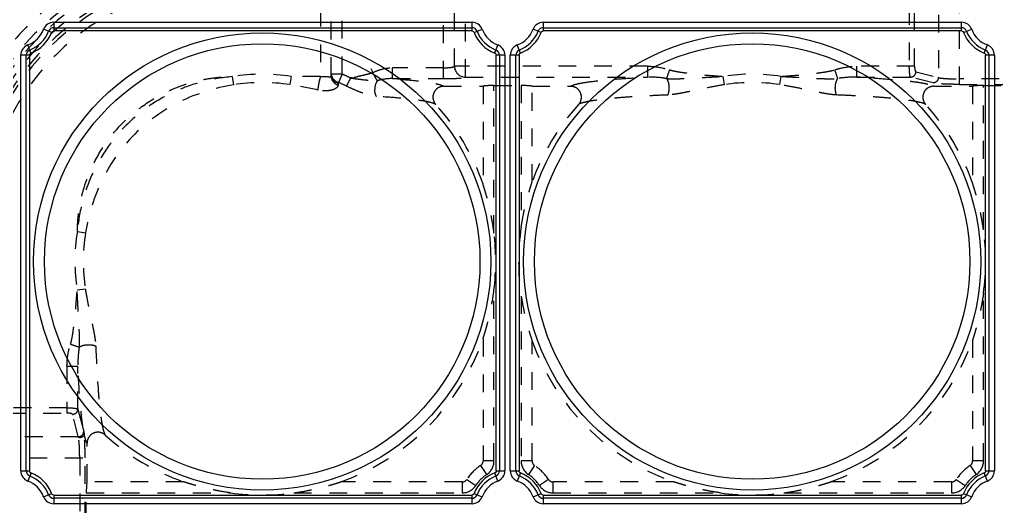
# Model space of a CAD drawing. Header units: millimetres. Extents: x -840 to 1682, y -9216 to -2117.
# Drawn here: x -454.7 to -364.9, y -2510.8 to -2466.1 of the extents above; entities that cross this region are included whole.
import ezdxf

# ---------------------------------------------------------------- set-up
doc = ezdxf.new("R2010")
doc.units = ezdxf.units.MM
doc.header["$LTSCALE"] = 16.335
doc.linetypes.add('HIDDEN', pattern=[0.2, 0.1, -0.1])
doc.layers.get('0').update_dxf_attribs({"linetype": 'CONTINUOUS'})
doc.layers.add('DEFAULT_2', color=8, linetype='HIDDEN')

msp = doc.modelspace()

# ---------------------------------------------------------------- linework, layer by layer
at = {"color": 7, "linetype": 'Continuous'}
for p, q in [((-451.535, -2466.358), (-451.535, -2467.158)), ((-451.535, -2466.358), (-413.112, -2466.358)), ((-413.112, -2467.158), (-413.112, -2466.358)), ((-406.573, -2466.358), (-406.573, -2467.158)), ((-406.573, -2466.358), (-368.15, -2466.358)), ((-368.15, -2467.158), (-368.15, -2466.358)), ((-451.859, -2467.234), (-452.469, -2467.001)), ((-451.726, -2467.296), (-451.859, -2467.234)), ((-451.535, -2466.858), (-413.112, -2466.858)), ((-413.124, -2467.158), (-451.535, -2467.158)), ((-412.925, -2467.287), (-412.178, -2467.001)), ((-406.897, -2467.234), (-407.508, -2467.001)), ((-406.764, -2467.296), (-406.897, -2467.234)), ((-406.573, -2466.858), (-368.15, -2466.858)), ((-368.162, -2467.158), (-406.573, -2467.158)), ((-367.963, -2467.287), (-367.216, -2467.001)), ((-453.626, -2469.19), (-453.912, -2468.443)), ((-410.969, -2469.053), (-410.736, -2468.443)), ((-408.664, -2469.19), (-408.95, -2468.443)), ((-366.007, -2469.053), (-365.774, -2468.443)), ((-454.555, -2507.562), (-454.555, -2469.377)), ((-453.755, -2469.377), (-454.555, -2469.377)), ((-454.055, -2507.562), (-454.055, -2469.377)), ((-453.755, -2469.389), (-453.755, -2507.562)), ((-411.031, -2469.187), (-410.969, -2469.053)), ((-410.893, -2507.55), (-410.893, -2469.377)), ((-410.093, -2469.377), (-410.893, -2469.377)), ((-410.593, -2469.377), (-410.593, -2507.562)), ((-410.093, -2469.377), (-410.093, -2507.562)), ((-409.593, -2507.562), (-409.593, -2469.377)), ((-408.793, -2469.377), (-409.593, -2469.377)), ((-409.093, -2507.562), (-409.093, -2469.377)), ((-408.793, -2469.389), (-408.793, -2507.562)), ((-366.069, -2469.187), (-366.007, -2469.053)), ((-365.931, -2507.55), (-365.931, -2469.377)), ((-365.131, -2469.377), (-365.931, -2469.377)), ((-365.631, -2469.377), (-365.631, -2507.562)), ((-365.131, -2469.377), (-365.131, -2507.562)), ((-454.555, -2507.562), (-453.755, -2507.562)), ((-453.678, -2507.886), (-453.912, -2508.496)), ((-453.616, -2507.752), (-453.678, -2507.886)), ((-410.736, -2508.496), (-411.021, -2507.749)), ((-410.893, -2507.562), (-410.093, -2507.562)), ((-409.593, -2507.562), (-408.793, -2507.562)), ((-408.716, -2507.886), (-408.95, -2508.496)), ((-408.654, -2507.752), (-408.716, -2507.886)), ((-365.774, -2508.496), (-366.059, -2507.749)), ((-365.931, -2507.562), (-365.131, -2507.562)), ((-452.469, -2509.938), (-451.722, -2509.653)), ((-451.535, -2509.781), (-451.535, -2510.581)), ((-451.524, -2509.781), (-413.112, -2509.781)), ((-413.112, -2510.581), (-413.112, -2509.781)), ((-412.922, -2509.643), (-412.788, -2509.705)), ((-412.788, -2509.705), (-412.178, -2509.938)), ((-407.508, -2509.938), (-406.76, -2509.653)), ((-406.573, -2509.781), (-406.573, -2510.581)), ((-406.562, -2509.781), (-368.15, -2509.781)), ((-368.15, -2510.581), (-368.15, -2509.781)), ((-367.96, -2509.643), (-367.826, -2509.705)), ((-367.826, -2509.705), (-367.216, -2509.938)), ((-413.112, -2510.081), (-451.535, -2510.081)), ((-413.112, -2510.581), (-451.535, -2510.581)), ((-368.15, -2510.081), (-406.573, -2510.081)), ((-368.15, -2510.581), (-406.573, -2510.581))]:
    msp.add_line(p, q, dxfattribs=at)
for centre, radius in [((-432.381, -2488.331), 21), ((-387.381, -2488.331), 21), ((-432.381, -2488.331), 20), ((-387.381, -2488.331), 20)]:
    msp.add_circle(centre, radius, dxfattribs=at)
for centre, radius, start, end in [((-434.881, -2485.831), 81.156, 90, 180), ((-434.881, -2485.831), 81.099, 90, 180), ((-434.881, -2485.831), 79.102, 90, 180), ((-434.881, -2485.831), 71.5, 90, 180), ((-434.881, -2485.831), 68.5, 90, 180), ((-434.881, -2485.831), 66, 90, 180), ((-451.535, -2467.358), 1, 90, 159.07517), ((-413.112, -2467.358), 1, 20.92483, 90), ((-406.573, -2467.358), 1, 90, 159.07517), ((-368.15, -2467.358), 1, 20.92483, 90), ((-454.805, -2466.108), 2.5, 290.92483, 339.07517), ((-454.805, -2466.108), 3, 290.92483, 339.07517), ((-454.805, -2466.108), 3.3, 290.92483, 338.98658), ((-451.535, -2467.358), 0.5, 90, 159.07517), ((-413.112, -2467.358), 0.5, 20.92483, 90), ((-409.843, -2466.108), 3.3, 200.92483, 248.98658), ((-409.843, -2466.108), 3, 200.92483, 249.07517), ((-409.843, -2466.108), 2.5, 200.92483, 249.07517), ((-409.843, -2466.108), 2.5, 290.92483, 339.07517), ((-409.843, -2466.108), 3, 290.92483, 339.07517), ((-409.843, -2466.108), 3.3, 290.92483, 338.98658), ((-406.573, -2467.358), 0.5, 90, 159.07517), ((-368.15, -2467.358), 0.5, 20.92483, 90), ((-364.881, -2466.108), 3.3, 200.92483, 248.98658), ((-364.881, -2466.108), 3, 200.92483, 249.07517), ((-364.881, -2466.108), 2.5, 200.92483, 249.07517), ((-453.555, -2469.377), 1, 110.92483, 180), ((-411.093, -2469.377), 1, 0, 69.07517), ((-408.593, -2469.377), 1, 110.92483, 180), ((-366.131, -2469.377), 1, 0, 69.07517), ((-453.555, -2469.377), 0.5, 110.92483, 180), ((-411.093, -2469.377), 0.5, 0, 69.07517), ((-408.593, -2469.377), 0.5, 110.92483, 180), ((-366.131, -2469.377), 0.5, 0, 69.07517), ((-453.555, -2507.562), 1, 180, 249.07517), ((-453.555, -2507.562), 0.5, 180, 249.07517), ((-454.805, -2510.831), 3.3, 20.92483, 68.98658), ((-409.843, -2510.831), 3.3, 110.92483, 158.98658), ((-411.093, -2507.562), 0.5, 290.92483, 0), ((-411.093, -2507.562), 1, 290.92483, 0), ((-408.593, -2507.562), 1, 180, 249.07517), ((-408.593, -2507.562), 0.5, 180, 249.07517), ((-409.843, -2510.831), 3.3, 20.92483, 68.98658), ((-364.881, -2510.831), 3.3, 110.92483, 158.98658), ((-366.131, -2507.562), 0.5, 290.92483, 0), ((-366.131, -2507.562), 1, 290.92483, 360), ((-454.805, -2510.831), 2.5, 20.92483, 69.07517), ((-454.805, -2510.831), 3, 20.92483, 69.07517), ((-409.843, -2510.831), 3, 110.92483, 159.07517), ((-409.843, -2510.831), 2.5, 110.92483, 159.07517), ((-409.843, -2510.831), 2.5, 20.92483, 69.07517), ((-409.843, -2510.831), 3, 20.92483, 69.07517), ((-364.881, -2510.831), 3, 110.92483, 159.07517), ((-364.881, -2510.831), 2.5, 110.92483, 159.07517), ((-451.535, -2509.581), 0.5, 200.92483, 270), ((-413.112, -2509.581), 0.5, 270, 339.07517), ((-406.573, -2509.581), 0.5, 200.92483, 270), ((-368.15, -2509.581), 0.5, 270, 339.07517), ((-451.535, -2509.581), 1, 200.92483, 270), ((-413.112, -2509.581), 1, 270, 339.07517), ((-406.573, -2509.581), 1, 200.92483, 270), ((-368.15, -2509.581), 1, 270, 339.07517)]:
    msp.add_arc(centre, radius, start, end, dxfattribs=at)
for points in [[(-451.724, -2467.291), (-451.716, -2467.267), (-451.702, -2467.244), (-451.685, -2467.225)], [(-451.685, -2467.225), (-451.667, -2467.205), (-451.644, -2467.188), (-451.62, -2467.177)], [(-451.62, -2467.177), (-451.594, -2467.165), (-451.564, -2467.158), (-451.535, -2467.158)], [(-413.124, -2467.158), (-413.07, -2467.155), (-413.011, -2467.177), (-412.973, -2467.214)], [(-412.973, -2467.214), (-412.952, -2467.234), (-412.935, -2467.26), (-412.925, -2467.287)], [(-406.762, -2467.291), (-406.754, -2467.267), (-406.74, -2467.244), (-406.723, -2467.225)], [(-406.723, -2467.225), (-406.705, -2467.205), (-406.683, -2467.188), (-406.658, -2467.177)], [(-406.658, -2467.177), (-406.632, -2467.165), (-406.602, -2467.158), (-406.573, -2467.158)], [(-368.162, -2467.158), (-368.108, -2467.155), (-368.049, -2467.177), (-368.011, -2467.214)], [(-368.011, -2467.214), (-367.99, -2467.234), (-367.973, -2467.26), (-367.963, -2467.287)], [(-453.755, -2469.389), (-453.757, -2469.335), (-453.736, -2469.277), (-453.698, -2469.238)], [(-453.698, -2469.238), (-453.678, -2469.217), (-453.653, -2469.201), (-453.626, -2469.19)], [(-411.026, -2469.189), (-411.002, -2469.197), (-410.979, -2469.211), (-410.96, -2469.228)], [(-410.96, -2469.228), (-410.94, -2469.246), (-410.923, -2469.268), (-410.911, -2469.293)], [(-410.911, -2469.293), (-410.899, -2469.319), (-410.893, -2469.348), (-410.893, -2469.377)], [(-408.793, -2469.389), (-408.795, -2469.335), (-408.774, -2469.277), (-408.736, -2469.238)], [(-408.736, -2469.238), (-408.716, -2469.217), (-408.691, -2469.201), (-408.664, -2469.19)], [(-366.064, -2469.189), (-366.04, -2469.197), (-366.017, -2469.211), (-365.998, -2469.228)], [(-365.998, -2469.228), (-365.978, -2469.246), (-365.961, -2469.268), (-365.95, -2469.293)], [(-365.95, -2469.293), (-365.937, -2469.319), (-365.931, -2469.348), (-365.931, -2469.377)], [(-453.736, -2507.647), (-453.748, -2507.621), (-453.755, -2507.591), (-453.755, -2507.562)], [(-453.687, -2507.712), (-453.708, -2507.694), (-453.724, -2507.671), (-453.736, -2507.647)], [(-453.621, -2507.751), (-453.646, -2507.743), (-453.668, -2507.729), (-453.687, -2507.712)], [(-410.949, -2507.701), (-410.969, -2507.722), (-410.994, -2507.739), (-411.021, -2507.749)], [(-410.893, -2507.55), (-410.89, -2507.604), (-410.912, -2507.663), (-410.949, -2507.701)], [(-408.774, -2507.647), (-408.786, -2507.621), (-408.793, -2507.591), (-408.793, -2507.562)], [(-408.726, -2507.712), (-408.746, -2507.694), (-408.762, -2507.671), (-408.774, -2507.647)], [(-408.659, -2507.751), (-408.684, -2507.743), (-408.706, -2507.729), (-408.726, -2507.712)], [(-365.987, -2507.701), (-366.007, -2507.722), (-366.032, -2507.739), (-366.059, -2507.749)], [(-365.931, -2507.55), (-365.928, -2507.604), (-365.95, -2507.663), (-365.987, -2507.701)], [(-451.674, -2509.725), (-451.695, -2509.705), (-451.712, -2509.68), (-451.722, -2509.653)], [(-451.524, -2509.781), (-451.577, -2509.784), (-451.636, -2509.762), (-451.674, -2509.725)], [(-413.03, -2509.764), (-413.056, -2509.775), (-413.084, -2509.781), (-413.112, -2509.781)], [(-412.963, -2509.715), (-412.982, -2509.736), (-413.005, -2509.753), (-413.03, -2509.764)], [(-412.923, -2509.648), (-412.931, -2509.673), (-412.946, -2509.696), (-412.963, -2509.715)], [(-406.713, -2509.725), (-406.733, -2509.705), (-406.75, -2509.68), (-406.76, -2509.653)], [(-406.562, -2509.781), (-406.615, -2509.784), (-406.674, -2509.762), (-406.713, -2509.725)], [(-368.068, -2509.764), (-368.094, -2509.775), (-368.122, -2509.781), (-368.15, -2509.781)], [(-368.001, -2509.715), (-368.02, -2509.736), (-368.043, -2509.753), (-368.068, -2509.764)], [(-367.961, -2509.648), (-367.969, -2509.673), (-367.984, -2509.696), (-368.001, -2509.715)]]:
    msp.add_open_spline(points, degree=3, dxfattribs=at)
at = {"layer": 'DEFAULT_2', "color": 8, "linetype": 'HIDDEN'}
for p, q in [((-427.039, -2461.853), (-427.039, -2471.331)), ((-426.04, -2471.199), (-426.04, -2461.993)), ((-425.036, -2471.125), (-425.036, -2461.995)), ((-415.726, -2471.536), (-415.726, -2461.995)), ((-414.727, -2470.406), (-414.727, -2461.995)), ((-413.723, -2471.396), (-413.723, -2461.848)), ((-368.346, -2472.063), (-368.346, -2463.672)), ((-372.944, -2464.951), (-372.944, -2470.399)), ((-372.461, -2470.399), (-372.461, -2464.951)), ((-370.278, -2465.664), (-370.278, -2471.435)), ((-426.04, -2471.199), (-426.034, -2471.125)), ((-425.036, -2471.125), (-426.034, -2471.125)), ((-425.036, -2471.125), (-425.362, -2471.89)), ((-420.402, -2471.536), (-420.402, -2470.539)), ((-415.726, -2470.539), (-420.402, -2470.539)), ((-414.727, -2470.406), (-414.722, -2470.399)), ((-396.998, -2470.399), (-414.722, -2470.399)), ((-396.998, -2470.399), (-396.998, -2471.396)), ((-377.763, -2471.396), (-377.763, -2470.399)), ((-372.461, -2470.399), (-377.763, -2470.399)), ((-372.336, -2470.898), (-370.278, -2471.435)), ((-435.15, -2471.351), (-435.028, -2472.106)), ((-429.735, -2471.331), (-429.853, -2472.087)), ((-427.039, -2471.331), (-429.735, -2471.331)), ((-425.362, -2471.89), (-425.368, -2471.961)), ((-424.273, -2471.471), (-424.633, -2472.221)), ((-420.402, -2471.536), (-415.726, -2471.536)), ((-413.728, -2471.404), (-413.723, -2471.396)), ((-413.723, -2471.396), (-396.998, -2471.396)), ((-389.909, -2472.087), (-390.027, -2471.331)), ((-384.735, -2471.331), (-384.853, -2472.087)), ((-377.763, -2471.396), (-372.819, -2471.396)), ((-370.761, -2471.933), (-372.819, -2471.396)), ((-368.347, -2472.063), (-361.415, -2472.063)), ((-361.415, -2471.564), (-368.346, -2471.564)), ((-415.704, -2472.24), (-412.093, -2472.24)), ((-412.093, -2472.24), (-412.093, -2481.233)), ((-411.093, -2485.72), (-411.093, -2472.17)), ((-411.093, -2472.17), (-408.593, -2472.17)), ((-408.593, -2472.17), (-408.593, -2485.16)), ((-407.593, -2481.018), (-407.593, -2472.24)), ((-407.593, -2472.24), (-404.058, -2472.24)), ((-370.704, -2472.24), (-367.131, -2472.24)), ((-367.131, -2472.24), (-367.131, -2481.125)), ((-366.131, -2485.427), (-366.131, -2472.17)), ((-366.131, -2472.17), (-363.631, -2472.17)), ((-449.361, -2485.562), (-448.606, -2485.685)), ((-448.625, -2490.859), (-449.381, -2490.977)), ((-411.093, -2506.655), (-411.093, -2490.942)), ((-408.593, -2491.502), (-408.593, -2506.655)), ((-366.131, -2506.655), (-366.131, -2491.236)), ((-412.093, -2495.43), (-412.093, -2506.655)), ((-407.593, -2506.655), (-407.593, -2495.644)), ((-367.131, -2495.538), (-367.131, -2506.655)), ((-450.313, -2497.949), (-450.313, -2502.251)), ((-450.313, -2497.949), (-449.316, -2497.949)), ((-449.316, -2501.893), (-449.316, -2497.949)), ((-450.313, -2501.768), (-455.761, -2501.768)), ((-455.761, -2502.251), (-450.313, -2502.251)), ((-449.287, -2504.397), (-449.814, -2502.376)), ((-449.316, -2501.893), (-448.788, -2503.914)), ((-449.277, -2504.434), (-455.048, -2504.434)), ((-448.472, -2508.581), (-448.472, -2505.008)), ((-457.04, -2506.366), (-448.649, -2506.366)), ((-449.148, -2506.366), (-449.148, -2515.297)), ((-448.649, -2515.297), (-448.649, -2506.366)), ((-412.318, -2507.073), (-411.768, -2507.908)), ((-411.093, -2506.655), (-412.093, -2506.655)), ((-407.593, -2506.655), (-408.593, -2506.655)), ((-407.368, -2507.073), (-407.918, -2507.908)), ((-367.356, -2507.073), (-366.806, -2507.908)), ((-366.131, -2506.655), (-367.131, -2506.655)), ((-439.588, -2508.581), (-448.472, -2508.581)), ((-414.018, -2508.581), (-425.174, -2508.581)), ((-414.018, -2508.581), (-414.018, -2509.581)), ((-413.601, -2508.356), (-412.766, -2508.906)), ((-406.084, -2508.356), (-406.92, -2508.906)), ((-405.667, -2509.581), (-405.667, -2508.581)), ((-394.588, -2508.581), (-405.667, -2508.581)), ((-369.057, -2508.581), (-380.174, -2508.581)), ((-369.057, -2508.581), (-369.057, -2509.581)), ((-368.639, -2508.356), (-367.804, -2508.906)), ((-448.542, -2512.081), (-448.542, -2509.581)), ((-448.542, -2509.581), (-435.286, -2509.581)), ((-429.476, -2509.581), (-414.018, -2509.581)), ((-405.667, -2509.581), (-390.286, -2509.581)), ((-384.476, -2509.581), (-369.057, -2509.581))]:
    msp.add_line(p, q, dxfattribs=at)
msp.add_lwpolyline([(-422.211, -2470.987), (-422.257, -2470.889), (-422.377, -2470.621)], dxfattribs=at)
for centre, radius, start, end in [((-434.881, -2485.831), 80.657, 90, 180), ((-434.881, -2485.831), 80.158, 90, 180), ((-434.881, -2485.831), 79.659, 90, 180), ((-434.881, -2485.831), 79.603, 90, 180), ((-434.881, -2485.831), 70, 90, 180), ((-435.381, -2485.331), 25.325, 90, 180), ((-435.381, -2485.331), 24.826, 90, 180), ((-435.381, -2485.331), 24.275, 90, 180), ((-435.381, -2485.331), 23.776, 90, 180), ((-435.381, -2485.331), 23.478, 90, 180), ((-435.381, -2485.331), 22.579, 90, 180), ((-435.381, -2485.331), 26.296, 127.85025, 142.7868), ((-432.381, -2488.331), 17.205, 81.15389, 99.26434), ((-432.381, -2488.331), 18.708, 64.31794, 66.88354), ((-413.719, -2470.394), 1.002, 180.2801, 269.78529), ((-190.392, -2538.24), 215.44, 161.73647, 161.96117), ((-387.381, -2488.331), 17.205, 81.15388, 98.84611), ((-432.381, -2488.331), 16.44, 81.15388, 99.26467), ((-432.381, -2488.331), 17.877, 64.31794, 66.88354), ((-425.799, -2547.3), 75.955, 85.36601, 85.92517), ((-387.381, -2488.331), 16.44, 81.15388, 98.84612), ((-383.49, -2588.91), 117.653, 86.40472, 87.21023), ((-432.381, -2488.331), 21.494, 19.28489, 42.13302), ((-387.381, -2488.331), 21.494, 137.86698, 160.10915), ((-387.381, -2488.331), 21.494, 19.59012, 42.13302), ((-432.381, -2488.331), 17.205, 170.73567, 188.84612), ((-387.381, -2488.331), 21.448, 171.49761, 188.50239), ((-387.381, -2488.331), 21.448, 352.21628, 7.78372), ((-432.381, -2488.331), 16.44, 170.73568, 188.84612), ((-432.381, -2488.331), 21.448, 353.00793, 6.99207), ((-432.381, -2488.331), 21.494, 289.59012, 340.71511), ((-370.942, -2256.423), 252.214, 251.73508, 251.92701), ((-387.381, -2488.331), 21.494, 199.89085, 250.40988), ((-387.381, -2488.331), 21.494, 289.59012, 340.40988), ((-435.283, -2501.532), 13.713, 189.14791, 190.00439), ((-433.728, -2500.497), 15.443, 192.78413, 192.94231), ((-432.381, -2488.331), 21.494, 227.86698, 250.40988), ((-409.843, -2510.831), 4.5, 123.36701, 146.63299), ((-412.593, -2506.655), 0.5, 303.36701, 360), ((-412.593, -2506.655), 1.5, 303.36701, 360), ((-407.093, -2506.655), 1.5, 180, 236.63299), ((-407.093, -2506.655), 0.5, 180, 236.63299), ((-409.843, -2510.831), 4.5, 33.36701, 56.63299), ((-364.881, -2510.831), 4.5, 123.36701, 146.63299), ((-367.631, -2506.655), 0.5, 303.36701, 360), ((-367.631, -2506.655), 1.5, 303.36701, 360), ((-409.843, -2510.831), 3.5, 123.36701, 146.63299), ((-409.843, -2510.831), 3.5, 33.36701, 56.63299), ((-364.881, -2510.831), 3.5, 123.36701, 146.63299), ((-414.018, -2508.081), 0.5, 270, 326.63299), ((-414.018, -2508.081), 1.5, 270, 326.63299), ((-405.667, -2508.081), 1.5, 213.36701, 270), ((-405.667, -2508.081), 0.5, 213.36701, 270), ((-369.057, -2508.081), 0.5, 270, 326.63299), ((-369.057, -2508.081), 1.5, 270, 326.63299), ((-432.381, -2488.331), 21.448, 262.21628, 277.78372), ((-387.381, -2488.331), 21.448, 262.21628, 277.78372)]:
    msp.add_arc(centre, radius, start, end, dxfattribs=at)
for centre, major_axis, start_param, end_param in [((-411.093, -2472.24), (1, 0), 1.570796, 3.141593), ((-408.593, -2472.24), (1, 0), 0, 1.570796), ((-366.131, -2472.24), (1, 0), 1.570796, 3.141593), ((-448.472, -2509.581), (0, 1), 0, 1.570796)]:
    msp.add_ellipse(centre, major_axis=major_axis, ratio=0.069927, start_param=start_param, end_param=end_param, dxfattribs=at)
for points in [[(-426.056, -2471.388), (-426.048, -2471.326), (-426.042, -2471.262), (-426.04, -2471.199)], [(-427.276, -2472.582), (-428.132, -2472.401), (-428.988, -2472.221), (-429.853, -2472.087)], [(-425.399, -2472.141), (-425.382, -2472.082), (-425.372, -2472.022), (-425.368, -2471.961)]]:
    msp.add_open_spline(points, degree=3, dxfattribs=at)
for points, knots in [([(-426.04, -2471.199), (-426.034, -2471.366), (-425.915, -2471.629), (-425.634, -2471.853), (-425.459, -2471.933), (-425.368, -2471.961)], [0, 0, 0, 0, 0.468358, 0.732799, 1, 1, 1, 1]), ([(-426.034, -2471.125), (-426.031, -2471.208), (-425.992, -2471.378), (-425.848, -2471.603), (-425.631, -2471.782), (-425.456, -2471.863), (-425.362, -2471.89)], [0, 0, 0, 0, 0.229832, 0.472495, 0.730003, 1, 1, 1, 1]), ([(-422.4, -2471.057), (-422.538, -2471.099), (-422.747, -2471.152), (-423.028, -2471.218), (-423.239, -2471.267), (-423.449, -2471.317), (-423.623, -2471.362), (-423.762, -2471.4), (-423.867, -2471.43), (-423.968, -2471.457), (-424.039, -2471.49), (-424.073, -2471.483)], [0, 0, 0, 0, 0.25032, 0.375499, 0.500677, 0.625855, 0.751035, 0.813613, 0.876212, 0.938973, 1, 1, 1, 1]), ([(-422.226, -2470.999), (-422.254, -2471.012), (-422.313, -2471.028), (-422.371, -2471.048), (-422.4, -2471.057)], [0, 0, 0, 0, 0.499843, 1, 1, 1, 1]), ([(-422.226, -2470.999), (-421.952, -2470.843), (-421.352, -2470.612), (-420.718, -2470.543), (-420.402, -2470.539)], [0, 0, 0, 0, 0.499881, 1, 1, 1, 1]), ([(-422.058, -2471.29), (-422.072, -2471.267), (-422.128, -2471.17), (-422.184, -2471.073), (-422.226, -2470.999)], [0, 0, 0, 0, 0.243867, 1, 1, 1, 1]), ([(-415.726, -2470.539), (-415.602, -2470.539), (-415.372, -2470.532), (-415.1, -2470.511), (-414.922, -2470.483), (-414.827, -2470.461), (-414.764, -2470.439), (-414.732, -2470.418), (-414.727, -2470.406)], [0, 0, 0, 0, 0.363963, 0.677166, 0.800111, 0.895773, 0.962222, 1, 1, 1, 1]), ([(-396.998, -2470.399), (-396.486, -2470.398), (-395.799, -2470.483), (-395.142, -2470.671), (-394.98, -2470.723)], [0, 0, 0, 0, 0.749603, 1, 1, 1, 1]), ([(-394.979, -2470.722), (-394.886, -2470.754), (-394.693, -2470.802), (-394.297, -2470.886), (-393.787, -2470.965), (-393.168, -2471.048), (-392.335, -2471.142), (-391.287, -2471.241), (-390.447, -2471.304), (-390.027, -2471.331)], [0, 0, 0, 0, 0.058884, 0.119348, 0.243262, 0.368496, 0.494304, 0.74682, 1, 1, 1, 1]), ([(-384.735, -2471.331), (-384.314, -2471.304), (-383.473, -2471.241), (-382.425, -2471.142), (-381.591, -2471.048), (-380.972, -2470.965), (-380.462, -2470.885), (-380.066, -2470.802), (-379.874, -2470.754), (-379.782, -2470.722)], [0, 0, 0, 0, 0.253379, 0.506091, 0.631998, 0.757323, 0.88135, 0.941633, 1, 1, 1, 1]), ([(-379.782, -2470.723), (-379.619, -2470.671), (-378.962, -2470.483), (-378.275, -2470.399), (-377.763, -2470.399)], [0, 0, 0, 0, 0.250392, 1, 1, 1, 1]), ([(-379.52, -2471.526), (-379.536, -2471.475), (-379.625, -2471.208), (-379.712, -2470.94), (-379.782, -2470.723)], [0, 0, 0, 0, 0.189141, 1, 1, 1, 1]), ([(-372.819, -2471.396), (-372.831, -2471.39), (-372.85, -2471.357), (-372.871, -2471.293), (-372.892, -2471.198), (-372.918, -2471.02), (-372.938, -2470.75), (-372.944, -2470.521), (-372.944, -2470.399)], [0, 0, 0, 0, 0.038401, 0.105483, 0.201998, 0.325442, 0.637524, 1, 1, 1, 1]), ([(-372.819, -2471.396), (-372.696, -2471.394), (-372.44, -2471.281), (-372.339, -2471.024), (-372.336, -2470.898)], [0, 0, 0, 0, 0.494428, 1, 1, 1, 1]), ([(-372.461, -2470.399), (-372.461, -2470.46), (-372.456, -2470.575), (-372.431, -2470.729), (-372.398, -2470.836), (-372.358, -2470.892), (-372.336, -2470.898)], [0, 0, 0, 0, 0.349304, 0.652233, 0.872986, 1, 1, 1, 1]), ([(-435.15, -2471.351), (-436.064, -2471.437), (-437.879, -2471.731), (-440.468, -2472.659), (-442.845, -2474.017), (-444.945, -2475.767), (-446.695, -2477.866), (-448.053, -2480.243), (-448.981, -2482.833), (-449.276, -2484.648), (-449.361, -2485.562)], [0, 0, 0, 0, 0.125986, 0.25107, 0.375694, 0.49998, 0.624274, 0.748913, 0.87401, 1, 1, 1, 1]), ([(-449.361, -2485.562), (-449.351, -2485.098), (-449.304, -2484.172), (-449.089, -2482.796), (-448.736, -2481.449), (-448.096, -2479.708), (-446.986, -2477.659), (-445.208, -2475.504), (-443.053, -2473.726), (-441.004, -2472.616), (-439.263, -2471.976), (-437.917, -2471.623), (-436.541, -2471.408), (-435.614, -2471.362), (-435.151, -2471.351)], [0, 0, 0, 0, 0.062535, 0.125068, 0.187605, 0.250141, 0.375069, 0.5, 0.62493, 0.749858, 0.812395, 0.874934, 0.937466, 1, 1, 1, 1]), ([(-435.027, -2472.106), (-436.72, -2472.383), (-440.045, -2473.398), (-444.285, -2476.427), (-447.314, -2480.667), (-448.329, -2483.992), (-448.606, -2485.685)], [0, 0, 0, 0, 0.250932, 0.5, 0.749067, 1, 1, 1, 1]), ([(-427.039, -2471.331), (-427.101, -2471.547), (-427.177, -2471.876), (-427.247, -2472.295), (-427.271, -2472.494), (-427.276, -2472.582)], [0, 0, 0, 0, 0.528462, 0.792575, 1, 1, 1, 1]), ([(-427.039, -2471.331), (-426.917, -2471.331), (-426.691, -2471.334), (-426.396, -2471.345), (-426.191, -2471.364), (-426.088, -2471.377), (-426.056, -2471.388)], [0, 0, 0, 0, 0.36952, 0.688458, 0.897485, 1, 1, 1, 1]), ([(-426.056, -2471.388), (-426.036, -2471.55), (-425.914, -2471.795), (-425.649, -2472.022), (-425.485, -2472.108), (-425.399, -2472.141)], [0, 0, 0, 0, 0.470335, 0.734662, 1, 1, 1, 1]), ([(-424.073, -2471.483), (-424.107, -2471.477), (-424.168, -2471.439), (-424.244, -2471.454), (-424.273, -2471.471)], [0, 0, 0, 0, 0.504018, 1, 1, 1, 1]), ([(-424.273, -2471.471), (-424.063, -2471.503), (-423.644, -2471.566), (-423.118, -2471.63), (-422.7, -2471.671), (-422.441, -2471.692), (-422.235, -2471.704), (-422.085, -2471.708), (-421.944, -2471.722), (-421.852, -2471.725), (-421.81, -2471.734)], [0, 0, 0, 0, 0.257272, 0.513253, 0.640248, 0.765973, 0.828137, 0.889209, 0.947591, 1, 1, 1, 1]), ([(-421.81, -2471.734), (-421.842, -2471.668), (-421.929, -2471.522), (-422.011, -2471.374), (-422.058, -2471.29)], [0, 0, 0, 0, 0.433107, 1, 1, 1, 1]), ([(-421.81, -2471.734), (-421.848, -2471.786), (-421.99, -2472.025), (-422.047, -2472.309), (-422.047, -2472.521)], [0, 0, 0, 0, 0.232604, 1, 1, 1, 1]), ([(-420.402, -2471.536), (-420.758, -2471.528), (-421.238, -2471.572), (-421.696, -2471.698), (-421.81, -2471.734)], [0, 0, 0, 0, 0.748894, 1, 1, 1, 1]), ([(-419.663, -2471.592), (-419.158, -2471.634), (-418.257, -2471.717), (-417.206, -2471.85), (-416.539, -2471.969), (-416.174, -2472.052), (-415.903, -2472.136), (-415.757, -2472.203), (-415.704, -2472.24)], [0, 0, 0, 0, 0.377401, 0.673379, 0.788693, 0.88156, 0.951836, 1, 1, 1, 1]), ([(-415.726, -2471.536), (-415.478, -2471.536), (-415.119, -2471.532), (-414.66, -2471.516), (-414.365, -2471.5), (-414.118, -2471.481), (-413.93, -2471.459), (-413.812, -2471.439), (-413.752, -2471.42), (-413.733, -2471.41), (-413.728, -2471.404)], [0, 0, 0, 0, 0.369188, 0.537216, 0.685936, 0.810174, 0.90574, 0.969209, 0.988554, 1, 1, 1, 1]), ([(-404.058, -2472.24), (-404.017, -2472.211), (-403.91, -2472.158), (-403.614, -2472.055), (-403.355, -2471.998), (-403.163, -2471.961)], [0, 0, 0, 0, 0.158249, 0.376726, 1, 1, 1, 1]), ([(-403.163, -2471.961), (-402.815, -2471.893), (-401.998, -2471.774), (-400.606, -2471.628), (-398.901, -2471.499), (-397.663, -2471.429), (-396.998, -2471.396)], [0, 0, 0, 0, 0.17185, 0.399427, 0.677695, 1, 1, 1, 1]), ([(-395.242, -2471.526), (-395.389, -2471.502), (-395.97, -2471.42), (-396.559, -2471.388), (-396.998, -2471.396)], [0, 0, 0, 0, 0.252966, 1, 1, 1, 1]), ([(-395.243, -2471.526), (-395.138, -2471.538), (-394.926, -2471.544), (-394.607, -2471.548), (-394.283, -2471.546), (-393.849, -2471.535), (-393.305, -2471.512), (-392.432, -2471.465), (-391.339, -2471.4), (-390.464, -2471.351), (-390.027, -2471.331)], [0, 0, 0, 0, 0.060295, 0.121678, 0.183731, 0.246035, 0.371152, 0.496667, 0.748222, 1, 1, 1, 1]), ([(-395.242, -2471.526), (-395.165, -2471.64), (-395.056, -2471.927), (-395.022, -2472.228), (-395.022, -2472.39)], [0, 0, 0, 0, 0.459643, 1, 1, 1, 1]), ([(-389.909, -2472.087), (-390.354, -2472.156), (-391.24, -2472.318), (-392.34, -2472.551), (-393.215, -2472.738), (-393.866, -2472.869), (-394.508, -2472.98), (-394.935, -2473.033), (-395.146, -2473.04)], [0, 0, 0, 0, 0.253636, 0.507105, 0.633236, 0.758146, 0.881054, 1, 1, 1, 1]), ([(-379.616, -2473.04), (-379.827, -2473.033), (-380.254, -2472.98), (-380.895, -2472.869), (-381.546, -2472.738), (-382.422, -2472.551), (-383.522, -2472.318), (-384.408, -2472.156), (-384.853, -2472.087)], [0, 0, 0, 0, 0.118937, 0.241842, 0.366755, 0.492888, 0.746361, 1, 1, 1, 1]), ([(-384.735, -2471.331), (-384.297, -2471.354), (-383.422, -2471.398), (-382.33, -2471.465), (-381.457, -2471.512), (-380.913, -2471.534), (-380.479, -2471.546), (-380.156, -2471.549), (-379.836, -2471.543), (-379.624, -2471.538), (-379.52, -2471.526)], [0, 0, 0, 0, 0.251782, 0.503339, 0.628851, 0.753973, 0.816274, 0.87831, 0.939733, 1, 1, 1, 1]), ([(-379.74, -2472.39), (-379.74, -2472.228), (-379.705, -2471.927), (-379.597, -2471.64), (-379.519, -2471.526)], [0, 0, 0, 0, 0.540355, 1, 1, 1, 1]), ([(-377.763, -2471.396), (-377.908, -2471.393), (-378.496, -2471.396), (-379.083, -2471.454), (-379.519, -2471.526)], [0, 0, 0, 0, 0.246673, 1, 1, 1, 1]), ([(-376.112, -2471.488), (-375.418, -2471.532), (-374.433, -2471.605), (-373.198, -2471.728), (-372.445, -2471.82), (-371.82, -2471.916), (-371.324, -2472.014), (-370.963, -2472.113), (-370.77, -2472.193), (-370.704, -2472.24)], [0, 0, 0, 0, 0.380385, 0.54071, 0.679285, 0.795072, 0.887301, 0.955495, 1, 1, 1, 1]), ([(-370.278, -2471.435), (-370.28, -2471.561), (-370.382, -2471.818), (-370.638, -2471.931), (-370.761, -2471.934)], [0, 0, 0, 0, 0.505563, 1, 1, 1, 1]), ([(-368.347, -2472.063), (-368.615, -2472.063), (-369.123, -2472.058), (-369.816, -2472.033), (-370.308, -2472.001), (-370.604, -2471.965), (-370.716, -2471.945), (-370.761, -2471.933)], [0, 0, 0, 0, 0.332303, 0.629309, 0.859775, 0.942244, 1, 1, 1, 1]), ([(-370.278, -2471.435), (-370.242, -2471.446), (-370.153, -2471.466), (-369.915, -2471.502), (-369.521, -2471.534), (-368.967, -2471.559), (-368.56, -2471.564), (-368.346, -2471.564)], [0, 0, 0, 0, 0.058391, 0.141218, 0.371844, 0.668533, 1, 1, 1, 1]), ([(-425.399, -2472.141), (-425.416, -2472.201), (-425.481, -2472.319), (-425.641, -2472.454), (-425.849, -2472.554), (-426.189, -2472.645), (-426.675, -2472.673), (-427.072, -2472.626), (-427.276, -2472.582)], [0, 0, 0, 0, 0.090713, 0.189201, 0.299676, 0.422394, 0.697583, 1, 1, 1, 1]), ([(-424.633, -2472.221), (-424.398, -2472.327), (-423.933, -2472.542), (-423.231, -2472.822), (-422.65, -2473.018), (-422.202, -2473.133), (-421.984, -2473.168), (-421.88, -2473.174)], [0, 0, 0, 0, 0.26507, 0.52537, 0.774867, 0.892659, 1, 1, 1, 1]), ([(-421.88, -2473.174), (-421.907, -2473.129), (-422.009, -2472.926), (-422.047, -2472.695), (-422.047, -2472.521)], [0, 0, 0, 0, 0.232004, 1, 1, 1, 1]), ([(-415.704, -2472.24), (-415.834, -2472.24), (-416.098, -2472.292), (-416.431, -2472.515), (-416.652, -2472.849), (-416.703, -2473.113), (-416.702, -2473.243)], [0, 0, 0, 0, 0.250053, 0.500063, 0.750028, 1, 1, 1, 1]), ([(-403.06, -2473.243), (-403.059, -2473.113), (-403.109, -2472.849), (-403.331, -2472.515), (-403.664, -2472.292), (-403.927, -2472.24), (-404.058, -2472.24)], [0, 0, 0, 0, 0.24997, 0.499938, 0.74995, 1, 1, 1, 1]), ([(-395.022, -2472.39), (-395.022, -2472.508), (-395.041, -2472.73), (-395.102, -2472.946), (-395.146, -2473.04)], [0, 0, 0, 0, 0.531705, 1, 1, 1, 1]), ([(-379.616, -2473.04), (-379.659, -2472.946), (-379.721, -2472.73), (-379.74, -2472.508), (-379.74, -2472.39)], [0, 0, 0, 0, 0.468295, 1, 1, 1, 1]), ([(-370.704, -2472.24), (-370.834, -2472.24), (-371.098, -2472.292), (-371.431, -2472.515), (-371.652, -2472.849), (-371.703, -2473.113), (-371.702, -2473.243)], [0, 0, 0, 0, 0.250053, 0.500063, 0.750028, 1, 1, 1, 1]), ([(-416.441, -2473.912), (-416.505, -2473.864), (-416.697, -2473.786), (-417.055, -2473.688), (-417.553, -2473.591), (-418.182, -2473.497), (-418.941, -2473.407), (-420.186, -2473.286), (-421.18, -2473.216), (-421.88, -2473.174)], [0, 0, 0, 0, 0.043448, 0.110973, 0.202912, 0.318739, 0.457621, 0.618447, 1, 1, 1, 1]), ([(-416.702, -2473.243), (-416.701, -2473.365), (-416.654, -2473.61), (-416.523, -2473.822), (-416.441, -2473.912)], [0, 0, 0, 0, 0.500134, 1, 1, 1, 1]), ([(-395.146, -2473.04), (-395.691, -2473.061), (-396.737, -2473.107), (-398.229, -2473.192), (-399.561, -2473.288), (-400.715, -2473.394), (-401.673, -2473.508), (-402.422, -2473.627), (-402.911, -2473.737), (-403.185, -2473.834), (-403.284, -2473.885), (-403.321, -2473.912)], [0, 0, 0, 0, 0.198543, 0.380583, 0.543266, 0.684339, 0.801823, 0.894107, 0.960159, 0.98328, 1, 1, 1, 1]), ([(-403.321, -2473.912), (-403.239, -2473.822), (-403.107, -2473.61), (-403.061, -2473.365), (-403.06, -2473.243)], [0, 0, 0, 0, 0.499866, 1, 1, 1, 1]), ([(-371.441, -2473.912), (-371.478, -2473.885), (-371.576, -2473.834), (-371.851, -2473.737), (-372.339, -2473.627), (-373.088, -2473.508), (-374.047, -2473.394), (-375.2, -2473.288), (-376.533, -2473.192), (-378.025, -2473.107), (-379.07, -2473.061), (-379.616, -2473.04)], [0, 0, 0, 0, 0.01672, 0.039841, 0.105893, 0.198177, 0.315661, 0.456734, 0.619417, 0.801457, 1, 1, 1, 1]), ([(-371.702, -2473.243), (-371.701, -2473.365), (-371.654, -2473.61), (-371.523, -2473.822), (-371.441, -2473.912)], [0, 0, 0, 0, 0.500134, 1, 1, 1, 1]), ([(-408.593, -2485.16), (-408.536, -2484.783), (-408.437, -2484.22), (-408.278, -2483.476), (-408.145, -2482.923), (-408.025, -2482.468), (-407.923, -2482.109), (-407.846, -2481.846), (-407.769, -2481.591), (-407.706, -2481.388), (-407.658, -2481.236), (-407.628, -2481.14), (-407.607, -2481.073), (-407.597, -2481.035), (-407.593, -2481.022), (-407.593, -2481.018)], [0, 0, 0, 0, 0.268055, 0.401907, 0.535335, 0.667755, 0.7332, 0.797696, 0.860542, 0.920167, 0.947633, 0.972091, 0.991051, 0.997106, 1, 1, 1, 1]), ([(-411.093, -2485.72), (-411.142, -2485.315), (-411.234, -2484.708), (-411.389, -2483.906), (-411.52, -2483.31), (-411.641, -2482.818), (-411.744, -2482.43), (-411.824, -2482.144), (-411.904, -2481.867), (-411.97, -2481.645), (-412.021, -2481.478), (-412.053, -2481.371), (-412.077, -2481.295), (-412.088, -2481.251), (-412.093, -2481.237), (-412.093, -2481.233)], [0, 0, 0, 0, 0.266399, 0.399478, 0.532229, 0.664156, 0.729476, 0.793982, 0.857055, 0.917282, 0.945286, 0.970515, 0.990442, 0.996917, 1, 1, 1, 1]), ([(-366.131, -2485.427), (-366.184, -2485.036), (-366.28, -2484.453), (-366.437, -2483.682), (-366.569, -2483.109), (-366.69, -2482.637), (-366.792, -2482.264), (-366.87, -2481.991), (-366.948, -2481.726), (-367.013, -2481.514), (-367.062, -2481.355), (-367.093, -2481.254), (-367.116, -2481.183), (-367.126, -2481.142), (-367.131, -2481.129), (-367.131, -2481.125)], [0, 0, 0, 0, 0.267252, 0.40073, 0.533832, 0.666016, 0.731402, 0.795907, 0.858868, 0.918789, 0.946517, 0.971347, 0.990766, 0.997019, 1, 1, 1, 1]), ([(-448.625, -2490.859), (-448.556, -2491.304), (-448.394, -2492.19), (-448.161, -2493.29), (-447.974, -2494.166), (-447.843, -2494.817), (-447.732, -2495.458), (-447.679, -2495.885), (-447.672, -2496.096)], [0, 0, 0, 0, 0.253644, 0.50712, 0.633249, 0.758166, 0.881082, 1, 1, 1, 1]), ([(-412.093, -2495.43), (-412.093, -2495.425), (-412.088, -2495.411), (-412.077, -2495.368), (-412.053, -2495.292), (-412.021, -2495.184), (-411.97, -2495.018), (-411.904, -2494.795), (-411.824, -2494.518), (-411.744, -2494.233), (-411.641, -2493.845), (-411.52, -2493.353), (-411.389, -2492.757), (-411.234, -2491.955), (-411.142, -2491.348), (-411.093, -2490.942)], [0, 0, 0, 0, 0.003083, 0.009558, 0.029485, 0.054714, 0.082718, 0.142945, 0.206018, 0.270524, 0.335844, 0.467771, 0.600522, 0.733601, 1, 1, 1, 1]), ([(-449.99, -2495.929), (-449.958, -2495.837), (-449.91, -2495.644), (-449.827, -2495.248), (-449.747, -2494.738), (-449.664, -2494.119), (-449.569, -2493.285), (-449.471, -2492.238), (-449.408, -2491.398), (-449.381, -2490.977)], [0, 0, 0, 0, 0.05872, 0.11923, 0.243152, 0.36835, 0.494231, 0.746782, 1, 1, 1, 1]), ([(-449.186, -2496.193), (-449.174, -2496.089), (-449.168, -2495.877), (-449.164, -2495.557), (-449.166, -2495.234), (-449.177, -2494.8), (-449.2, -2494.255), (-449.247, -2493.382), (-449.313, -2492.29), (-449.361, -2491.415), (-449.381, -2490.977)], [0, 0, 0, 0, 0.060293, 0.121678, 0.183733, 0.246036, 0.371153, 0.496668, 0.748222, 1, 1, 1, 1]), ([(-408.593, -2491.502), (-408.536, -2491.879), (-408.437, -2492.442), (-408.278, -2493.187), (-408.145, -2493.739), (-408.025, -2494.195), (-407.923, -2494.554), (-407.846, -2494.817), (-407.769, -2495.072), (-407.706, -2495.275), (-407.658, -2495.426), (-407.628, -2495.522), (-407.607, -2495.59), (-407.597, -2495.628), (-407.593, -2495.64), (-407.593, -2495.644)], [0, 0, 0, 0, 0.268055, 0.401906, 0.535335, 0.667755, 0.733199, 0.797696, 0.860541, 0.920166, 0.947632, 0.97209, 0.991051, 0.997106, 1, 1, 1, 1]), ([(-366.131, -2491.236), (-366.184, -2491.626), (-366.28, -2492.21), (-366.437, -2492.981), (-366.569, -2493.554), (-366.69, -2494.026), (-366.792, -2494.398), (-366.87, -2494.672), (-366.948, -2494.937), (-367.013, -2495.149), (-367.062, -2495.307), (-367.093, -2495.409), (-367.116, -2495.48), (-367.126, -2495.52), (-367.131, -2495.534), (-367.131, -2495.538)], [0, 0, 0, 0, 0.267252, 0.40073, 0.533832, 0.666016, 0.731402, 0.795907, 0.858868, 0.918789, 0.946517, 0.971347, 0.990766, 0.997019, 1, 1, 1, 1]), ([(-450.313, -2497.949), (-450.314, -2497.437), (-450.229, -2496.75), (-450.041, -2496.093), (-449.989, -2495.93)], [0, 0, 0, 0, 0.749603, 1, 1, 1, 1]), ([(-449.186, -2496.193), (-449.21, -2496.339), (-449.292, -2496.921), (-449.324, -2497.51), (-449.316, -2497.949)], [0, 0, 0, 0, 0.252966, 1, 1, 1, 1]), ([(-449.186, -2496.193), (-449.072, -2496.115), (-448.785, -2496.007), (-448.484, -2495.972), (-448.322, -2495.972)], [0, 0, 0, 0, 0.459653, 1, 1, 1, 1]), ([(-448.322, -2495.972), (-448.204, -2495.972), (-447.982, -2495.991), (-447.766, -2496.053), (-447.672, -2496.096)], [0, 0, 0, 0, 0.531705, 1, 1, 1, 1]), ([(-447.672, -2496.096), (-447.619, -2497.464), (-447.524, -2499.366), (-447.321, -2501.675), (-447.204, -2502.619), (-447.138, -2503.029)], [0, 0, 0, 0, 0.590286, 0.820882, 1, 1, 1, 1]), ([(-448.822, -2503.712), (-448.879, -2503.361), (-448.982, -2502.564), (-449.167, -2500.644), (-449.261, -2499.074), (-449.316, -2497.949)], [0, 0, 0, 0, 0.184739, 0.415946, 1, 1, 1, 1]), ([(-450.313, -2501.768), (-450.191, -2501.768), (-449.963, -2501.774), (-449.693, -2501.794), (-449.515, -2501.82), (-449.419, -2501.841), (-449.355, -2501.862), (-449.322, -2501.881), (-449.316, -2501.893)], [0, 0, 0, 0, 0.362106, 0.67404, 0.797636, 0.894339, 0.961535, 1, 1, 1, 1]), ([(-449.815, -2502.376), (-449.82, -2502.354), (-449.876, -2502.314), (-449.983, -2502.281), (-450.137, -2502.256), (-450.252, -2502.251), (-450.313, -2502.251)], [0, 0, 0, 0, 0.126678, 0.347002, 0.649997, 1, 1, 1, 1]), ([(-449.814, -2502.376), (-449.688, -2502.374), (-449.431, -2502.272), (-449.318, -2502.016), (-449.316, -2501.893)], [0, 0, 0, 0, 0.505571, 1, 1, 1, 1]), ([(-447.138, -2503.029), (-447.114, -2503.18), (-447.066, -2503.452), (-446.985, -2503.812), (-446.903, -2504.078), (-446.837, -2504.221), (-446.8, -2504.271)], [0, 0, 0, 0, 0.355203, 0.640284, 0.85464, 1, 1, 1, 1]), ([(-449.287, -2504.397), (-449.286, -2504.401), (-449.281, -2504.407), (-449.284, -2504.421), (-449.278, -2504.429), (-449.277, -2504.434)], [0, 0, 0, 0, 0.259224, 0.619074, 1, 1, 1, 1]), ([(-449.277, -2504.434), (-449.152, -2504.432), (-448.896, -2504.331), (-448.782, -2504.079), (-448.779, -2503.956)], [0, 0, 0, 0, 0.505485, 1, 1, 1, 1]), ([(-448.74, -2504.169), (-448.744, -2504.225), (-448.785, -2504.339), (-448.911, -2504.473), (-449.089, -2504.528), (-449.208, -2504.508), (-449.262, -2504.491)], [0, 0, 0, 0, 0.236763, 0.500058, 0.758497, 1, 1, 1, 1]), ([(-448.779, -2503.956), (-448.775, -2503.971), (-448.76, -2504.04), (-448.749, -2504.11), (-448.741, -2504.165)], [0, 0, 0, 0, 0.216193, 1, 1, 1, 1]), ([(-448.649, -2506.366), (-448.649, -2505.94), (-448.658, -2505.338), (-448.697, -2504.605), (-448.724, -2504.299), (-448.74, -2504.168)], [0, 0, 0, 0, 0.581193, 0.819571, 1, 1, 1, 1]), ([(-448.472, -2505.008), (-448.499, -2504.97), (-448.55, -2504.869), (-448.65, -2504.59), (-448.704, -2504.347), (-448.74, -2504.168)], [0, 0, 0, 0, 0.160238, 0.37939, 1, 1, 1, 1]), ([(-447.469, -2504.01), (-447.599, -2504.009), (-447.863, -2504.06), (-448.197, -2504.281), (-448.42, -2504.615), (-448.472, -2504.878), (-448.472, -2505.008)], [0, 0, 0, 0, 0.249977, 0.499926, 0.749949, 1, 1, 1, 1]), ([(-446.8, -2504.271), (-446.89, -2504.19), (-447.102, -2504.058), (-447.348, -2504.011), (-447.469, -2504.01)], [0, 0, 0, 0, 0.49988, 1, 1, 1, 1]), ([(-449.262, -2504.49), (-449.263, -2504.485), (-449.268, -2504.466), (-449.273, -2504.448), (-449.277, -2504.434)], [0, 0, 0, 0, 0.274969, 1, 1, 1, 1]), ([(-449.148, -2506.366), (-449.148, -2506.166), (-449.153, -2505.785), (-449.174, -2505.257), (-449.208, -2504.831), (-449.238, -2504.587), (-449.262, -2504.49)], [0, 0, 0, 0, 0.3187, 0.608147, 0.842128, 1, 1, 1, 1]), ([(-435.286, -2509.581), (-435.676, -2509.528), (-436.259, -2509.432), (-437.03, -2509.275), (-437.603, -2509.143), (-438.075, -2509.022), (-438.448, -2508.92), (-438.721, -2508.842), (-438.986, -2508.764), (-439.198, -2508.699), (-439.357, -2508.65), (-439.458, -2508.619), (-439.529, -2508.596), (-439.57, -2508.586), (-439.583, -2508.581), (-439.588, -2508.581)], [0, 0, 0, 0, 0.267252, 0.40073, 0.533832, 0.666016, 0.731402, 0.795907, 0.858868, 0.918789, 0.946517, 0.971347, 0.990766, 0.997019, 1, 1, 1, 1]), ([(-429.476, -2509.581), (-429.086, -2509.528), (-428.502, -2509.432), (-427.731, -2509.275), (-427.159, -2509.143), (-426.686, -2509.022), (-426.314, -2508.92), (-426.04, -2508.842), (-425.775, -2508.764), (-425.563, -2508.699), (-425.405, -2508.65), (-425.303, -2508.619), (-425.232, -2508.596), (-425.192, -2508.586), (-425.178, -2508.581), (-425.174, -2508.581)], [0, 0, 0, 0, 0.267252, 0.40073, 0.533832, 0.666016, 0.731402, 0.795907, 0.858868, 0.918789, 0.946517, 0.971347, 0.990766, 0.997019, 1, 1, 1, 1]), ([(-390.286, -2509.581), (-390.676, -2509.528), (-391.259, -2509.432), (-392.03, -2509.275), (-392.603, -2509.143), (-393.075, -2509.022), (-393.448, -2508.92), (-393.721, -2508.842), (-393.986, -2508.764), (-394.198, -2508.699), (-394.357, -2508.65), (-394.458, -2508.619), (-394.529, -2508.596), (-394.57, -2508.586), (-394.583, -2508.581), (-394.588, -2508.581)], [0, 0, 0, 0, 0.267252, 0.40073, 0.533832, 0.666016, 0.731402, 0.795907, 0.858868, 0.918789, 0.946517, 0.971347, 0.990766, 0.997019, 1, 1, 1, 1]), ([(-384.476, -2509.581), (-384.086, -2509.528), (-383.502, -2509.432), (-382.731, -2509.275), (-382.159, -2509.143), (-381.686, -2509.022), (-381.314, -2508.92), (-381.04, -2508.842), (-380.775, -2508.764), (-380.563, -2508.699), (-380.405, -2508.65), (-380.303, -2508.619), (-380.232, -2508.596), (-380.192, -2508.586), (-380.178, -2508.581), (-380.174, -2508.581)], [0, 0, 0, 0, 0.267252, 0.40073, 0.533832, 0.666016, 0.731402, 0.795907, 0.858868, 0.918789, 0.946517, 0.971347, 0.990766, 0.997019, 1, 1, 1, 1])]:
    msp.add_open_spline(points, degree=3, knots=knots, dxfattribs=at)

doc.saveas('drawing.dxf')
